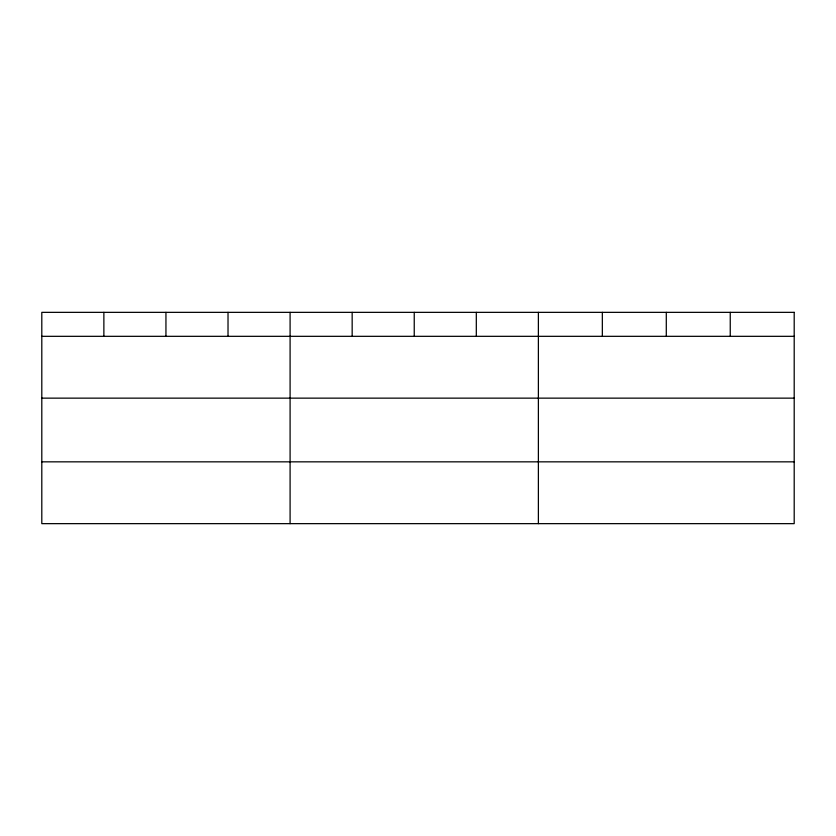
<?xml version="1.0" encoding="UTF-8"?>
<svg xmlns="http://www.w3.org/2000/svg" width="836" height="836" viewBox="0 0 836 836"><rect width="100%" height="100%" fill="white"/><g stroke="black" fill="none" stroke-linecap="round" stroke-linejoin="round"><path stroke-width="1.25" d="M41.8 336.323L794.2 336.323M41.8 398.145L794.2 398.145M41.8 461.838L794.2 461.838M730.246 312.35L730.246 336.323M666.292 312.35L666.292 336.323M602.338 312.35L602.338 336.323M538.384 312.35L538.384 523.649M476.311 312.35L476.311 336.323M414.238 312.35L414.238 336.323M352.165 312.35L352.165 336.323M290.092 312.35L290.092 523.649M228.019 312.35L228.019 336.323M165.946 312.35L165.946 336.323M103.873 312.35L103.873 336.323M794.2 312.35L41.8 312.35L41.8 523.649L794.2 523.649L794.2 312.35"/></g></svg>
